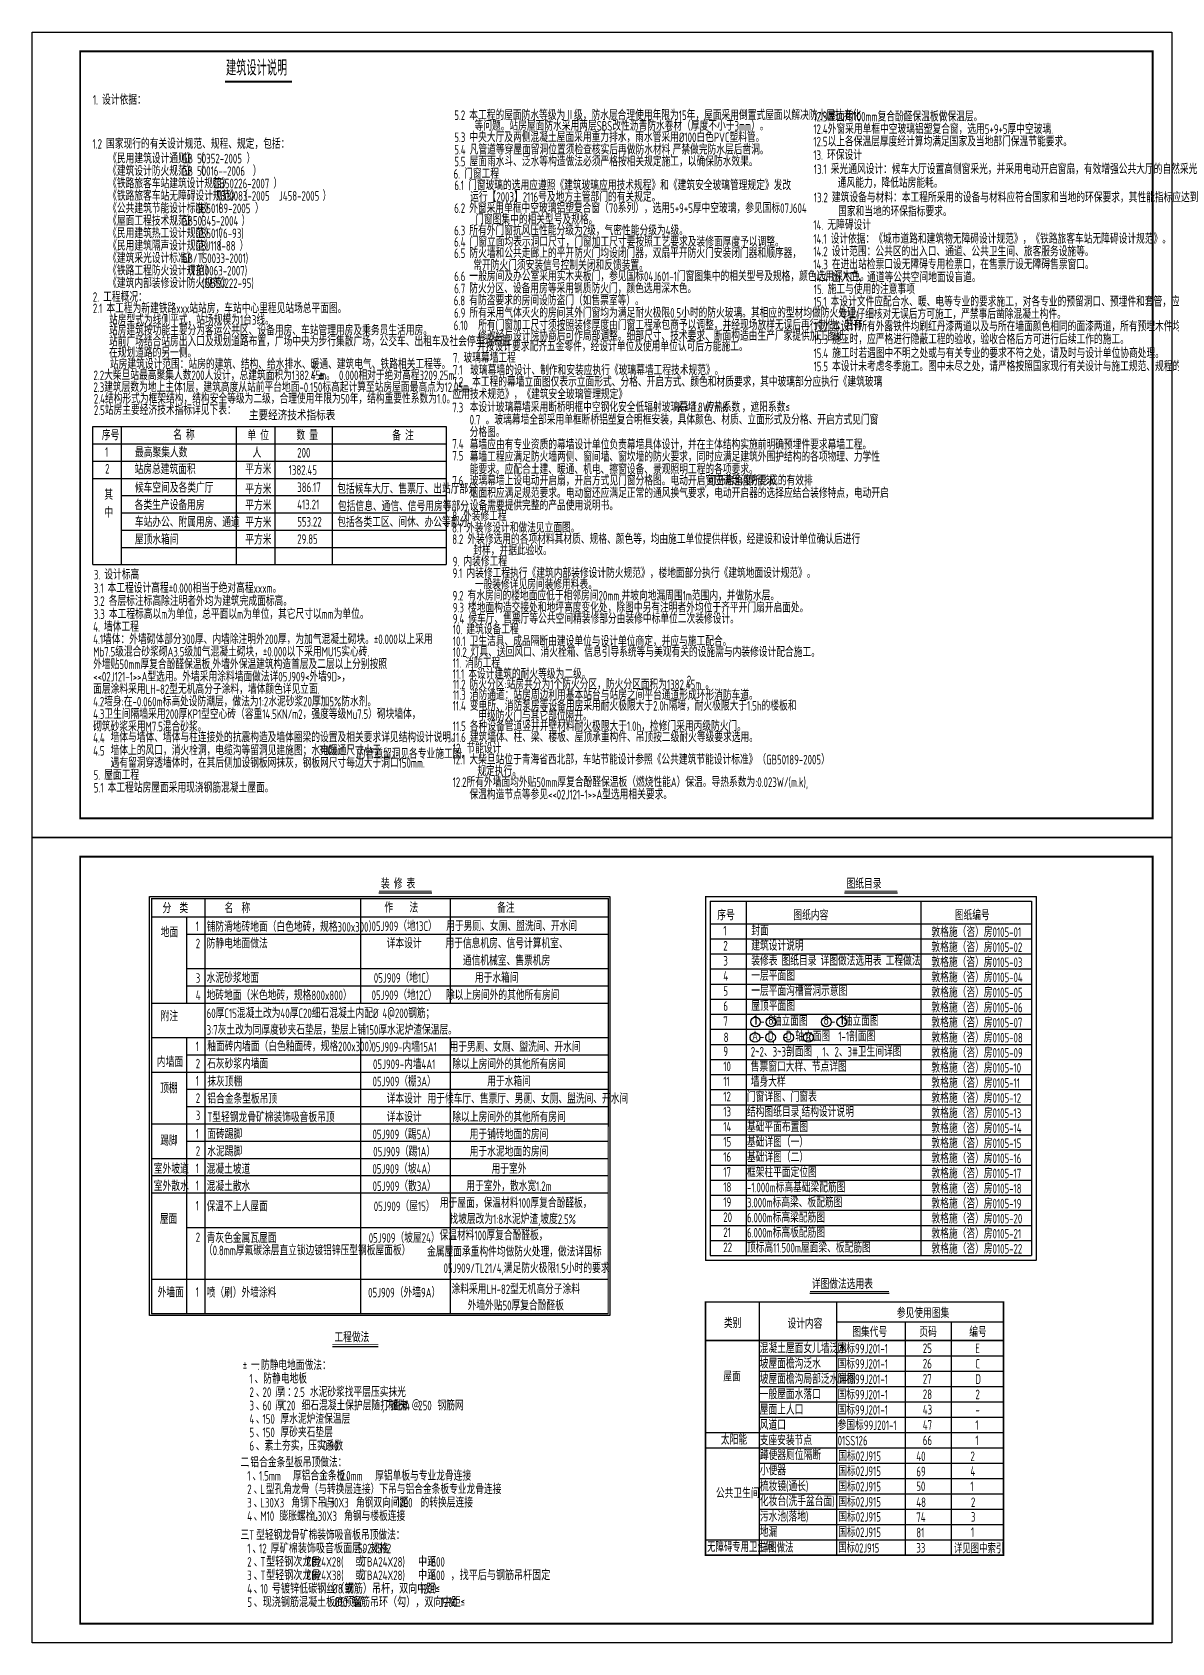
# Model space of a CAD drawing. Extents: x 63793 to 231107, y 20849 to 337643.
# Drawn here: x 63793 to 123193, y 132595 to 216595 of the extents above; entities that cross this region are included whole.
import ezdxf
from ezdxf.enums import TextEntityAlignment as Align

# ---------------------------------------------------------------- set-up
doc = ezdxf.new("R2010")
doc.units = 0
doc.header["$LTSCALE"] = 1000
doc.header["$MEASUREMENT"] = 0
for name, color, linetype in [('PUB_DIM', 3, 'Continuous'), ('PUB_TEXT', 7, 'Continuous'), ('PUB_TITLE', 4, 'Continuous'), ('设计说明', 7, 'Continuous')]:
    doc.layers.add(name, color=color, linetype=linetype)
doc.styles.add('TSSD_Rein', font='Tssdeng.shx', dxfattribs={"width": 0.7, "bigfont": 'hztxt.shx'})
doc.styles.add('样式 2', font='tssdeng.shx', dxfattribs={"width": 0.8, "bigfont": 'HZTXT.shx'})
doc.styles.add('设计说明', font='tssdeng.shx', dxfattribs={"width": 0.7, "bigfont": 'hzds.shx'})

msp = doc.modelspace()

# ---------------------------------------------------------------- linework, layer by layer
at = {"layer": 'PUB_DIM', "color": 0, "const_width": 100}
msp.add_lwpolyline([(73841.3, 214018.2), (77336.1, 214018.2)], dxfattribs=at)
at = {"layer": 'PUB_TEXT', "color": 0, "const_width": 80}
msp.add_lwpolyline([(114426.6, 137166.3), (114426.6, 150366.3), (98890.4, 150366.3), (98890.4, 137166.3)], close=True, dxfattribs=at)
at = {"layer": 'PUB_TEXT', "color": 0}
for points in [[(101690.4, 142766.3), (101690.4, 137166.3)], [(105724.9, 142766.3), (105724.9, 137166.3)], [(109297.8, 142766.3), (109297.8, 137166.3)], [(111697.8, 142766.3), (111697.8, 137166.3)], [(98890.4, 137166.3), (114426.6, 137166.3)], [(98890.4, 137166.3), (114426.6, 137166.3)]]:
    msp.add_lwpolyline(points, dxfattribs=at)
at = {"layer": 'PUB_TITLE'}
for points in [[(63793.5, 174594.6), (63793.5, 216594.6), (123193.5, 216594.6), (123193.5, 174594.6)], [(63793.5, 132594.6), (63793.5, 174594.6), (123193.5, 174594.6), (123193.5, 132594.6)]]:
    msp.add_lwpolyline(points, close=True, dxfattribs=at)
at = {"layer": 'PUB_TITLE', "const_width": 100}
for points in [[(66293.5, 175594.6), (122193.5, 175594.6), (122193.5, 215594.6), (66293.5, 215594.6)], [(66293.5, 133594.6), (122193.5, 133594.6), (122193.5, 173594.6), (66293.5, 173594.6)]]:
    msp.add_lwpolyline(points, close=True, dxfattribs=at)
at = {"layer": '设计说明', "color": 0}
for p, q in [((78724.7, 198707.9), (78950.9, 198707.9)), ((78724.7, 198539.1), (78950.9, 198539.1)), ((78837.8, 198821), (78837.8, 198594.8)), ((66948.5, 188826.6), (66948.5, 196026.6)), ((66948.5, 196026.6), (85365.3, 196026.6)), ((68448.5, 188826.6), (68448.5, 196026.6)), ((74448.5, 188826.6), (74448.5, 196026.6)), ((76448.5, 188826.6), (76448.5, 196026.6)), ((79448.5, 188826.6), (79448.5, 196026.6)), ((85365.3, 196026.6), (85365.3, 188826.6)), ((66948.5, 195126.6), (85365.3, 195126.6)), ((66948.5, 194226.6), (85365.3, 194226.6)), ((66948.5, 193326.6), (85365.3, 193326.6)), ((68448.5, 192426.6), (85365.3, 192426.6)), ((68448.5, 192426.6), (85365.3, 192426.6)), ((68448.5, 191526.6), (85365.3, 191526.6)), ((68448.5, 190626.6), (85365.3, 190626.6)), ((68448.5, 189726.6), (85365.3, 189726.6)), ((66948.5, 188826.6), (85365.3, 188826.6)), ((70009.6, 171411.4), (93810.1, 171411.4)), ((70009.6, 171411.4), (70009.6, 149761.4)), ((72784.6, 171411.4), (72784.6, 149761.4)), ((80901.2, 171411.4), (80901.2, 165961.4)), ((81868.9, 171700.3), (84621.9, 171700.3)), ((85572.9, 171411.4), (85572.9, 165961.4)), ((93810.1, 171411.4), (93810.1, 162825.2)), ((98890.4, 171511.4), (116127.5, 171511.4)), ((98890.4, 171511.4), (98890.4, 152550.8)), ((106140.1, 171700.3), (108893.2, 171700.3)), ((116127.5, 171511.4), (116127.5, 152550.8)), ((93809.7, 171221.4), (93810.1, 171221.4)), ((99132.4, 171269.4), (115885.5, 171269.4)), ((99132.4, 171269.4), (99132.4, 152792.8)), ((101008.4, 171269.4), (101008.4, 152792.8)), ((110121.6, 171269.4), (110121.6, 152792.8)), ((115885.5, 171269.4), (115885.5, 152792.8)), ((70009.6, 170461.4), (93810.1, 170461.4)), ((70009.6, 170461.4), (93810.1, 170461.4)), ((70009.6, 170461.4), (93810.1, 170461.4)), ((70009.6, 170461.4), (93810.1, 170461.4)), ((71834.6, 170461.4), (71834.6, 165961.4)), ((99132.4, 170095.8), (115885.5, 170095.8)), ((71834.6, 169561.4), (93810.1, 169561.4)), ((99132.4, 169309.3), (115885.5, 169309.3)), ((99132.4, 168522.8), (115885.5, 168522.8)), ((71834.6, 167761.4), (93810.1, 167761.4)), ((99132.4, 167736.3), (115885.5, 167736.3)), ((71834.6, 166861.4), (93810.1, 166861.4)), ((99132.4, 166949.8), (115885.5, 166949.8)), ((70009.6, 165961.4), (93810.1, 165961.4)), ((71834.6, 165961.4), (93810.1, 165961.4)), ((99132.4, 166163.3), (115885.5, 166163.3)), ((99132.4, 165376.8), (115885.5, 165376.8)), ((70009.6, 164161.4), (93810.1, 164161.4)), ((71834.6, 164161.4), (71834.6, 149761.4)), ((80901.2, 164161.4), (80901.2, 162065.2)), ((85572.9, 164161.4), (85572.9, 162065.2)), ((99132.4, 164590.3), (115885.5, 164590.3)), ((99132.4, 163803.8), (115885.5, 163803.8)), ((71834.6, 163261.4), (93810.1, 163261.4)), ((71834.6, 163261.4), (93810.1, 163261.4)), ((71834.6, 163261.4), (93810.1, 163261.4)), ((99132.4, 163017.3), (115885.5, 163017.3)), ((70009.6, 162361.4), (93810.1, 162361.4)), ((71834.6, 162361.4), (93810.1, 162361.4)), ((71834.6, 162361.4), (93810.1, 162361.4)), ((71834.6, 162361.4), (93810.1, 162361.4)), ((93810.1, 162825.2), (93810.1, 159524.7)), ((99132.4, 162230.8), (115885.5, 162230.8)), ((71834.6, 161461.4), (93810.1, 161461.4)), ((80901.2, 162065.2), (80901.2, 149761.4)), ((85572.9, 162065.2), (85572.9, 149761.4)), ((99132.4, 161444.3), (115885.5, 161444.3)), ((71834.6, 160561.4), (93810.1, 160561.4)), ((99132.4, 160657.8), (115885.5, 160657.8)), ((70009.6, 159661.4), (93810.1, 159661.4)), ((71834.6, 159661.4), (93810.1, 159661.4)), ((71834.6, 159661.4), (93810.1, 159661.4)), ((71834.6, 159661.4), (93810.1, 159661.4)), ((99132.4, 159871.3), (115885.5, 159871.3)), ((71834.6, 158761.4), (93810.1, 158761.4)), ((99132.4, 159084.8), (115885.5, 159084.8)), ((99132.4, 158298.3), (115885.5, 158298.3)), ((70009.6, 157861.4), (93810.1, 157861.4)), ((99132.4, 157511.8), (115885.5, 157511.8)), ((70009.6, 156961.4), (93810.1, 156961.4)), ((99132.4, 156725.3), (115885.5, 156725.3)), ((70009.6, 156061.4), (93810.1, 156061.4)), ((99132.4, 155938.8), (115885.5, 155938.8)), ((99132.4, 155152.3), (115885.5, 155152.3)), ((71834.6, 154261.4), (93810.1, 154261.4)), ((99132.4, 154365.8), (115885.5, 154365.8)), ((99132.4, 153579.3), (115885.5, 153579.3)), ((98890.4, 152550.8), (116127.5, 152550.8)), ((99132.4, 152792.8), (115885.5, 152792.8)), ((70009.6, 151561.4), (93810.1, 151561.4)), ((104330.2, 150821.8), (108454.8, 150821.8)), ((70009.6, 149761.4), (93810.1, 149761.4)), ((70009.6, 149761.4), (93810.1, 149761.4)), ((70009.6, 149761.4), (93810.1, 149761.4)), ((70009.6, 149761.4), (93810.1, 149761.4)), ((70009.6, 149761.4), (93810.1, 149761.4)), ((70009.6, 149761.4), (93810.1, 149761.4)), ((70009.6, 149761.4), (93810.1, 149761.4)), ((70009.6, 149761.4), (93810.1, 149761.4)), ((71834.6, 149761.4), (93810.1, 149761.4)), ((71834.6, 149761.4), (93810.1, 149761.4)), ((71834.6, 149761.4), (93810.1, 149761.4)), ((71834.6, 149761.4), (93810.1, 149761.4)), ((105724.9, 149326.3), (114426.6, 149326.3)), ((79443.1, 148042.9), (81832.6, 148042.9))]:
    msp.add_line(p, q, dxfattribs=at)
msp.add_lwpolyline([(69909.6, 171511.4), (93910.1, 171511.4), (93910.1, 149661.4), (69909.6, 149661.4)], close=True, dxfattribs=at)
for points, const_width in [([(70009.6, 171411.4), (70009.6, 149761.4), (93810.1, 149761.4), (93810.1, 171411.4), (70009.6, 171411.4)], 50), ([(81868.9, 171800.7), (84621.9, 171800.7)], 50), ([(106140.1, 171800.7), (108893.2, 171800.7)], 50), ([(99132.4, 170095.8), (115885.5, 170095.8)], 48.4), ([(104330.2, 150922.2), (108454.8, 150922.2)], 50), ([(79443.1, 148143.3), (81832.6, 148143.3)], 50), ([(98890.4, 148366.3), (114426.6, 148366.3)], 80)]:
    msp.add_lwpolyline(points, dxfattribs=dict(at, const_width=const_width))
at = {"layer": '设计说明', "color": 0, "const_width": 50}
msp.add_lwpolyline([(116127.5, 171511.4), (98890.4, 171511.4), (98890.4, 152550.8), (116127.5, 152550.8)], close=True, dxfattribs=at)
at = {"layer": '设计说明', "color": 0}
for points in [[(101690.4, 150366.3), (101690.4, 142766.3)], [(105724.9, 150366.3), (105724.9, 142766.3)], [(109297.8, 149326.3), (109297.8, 142766.3)], [(111697.8, 149326.3), (111697.8, 142766.3)], [(98890.4, 148366.3), (114426.6, 148366.3)], [(101690.4, 147566.3), (114426.6, 147566.3)], [(101690.4, 146766.3), (114426.6, 146766.3)], [(101690.4, 145966.3), (114426.6, 145966.3)], [(101690.4, 145166.3), (114426.6, 145166.3)], [(101690.4, 144366.3), (114426.6, 144366.3)], [(98890.4, 143566.3), (114426.6, 143566.3)], [(98890.4, 142766.3), (114426.6, 142766.3)], [(98890.4, 142766.3), (114426.6, 142766.3)], [(101690.4, 142766.3), (114426.6, 142766.3)], [(101690.4, 141966.3), (114426.6, 141966.3)], [(101690.4, 141166.3), (114426.6, 141166.3)], [(101690.4, 140366.3), (114426.6, 140366.3)], [(101690.4, 139566.3), (114426.6, 139566.3)], [(101690.4, 138766.3), (114426.6, 138766.3)], [(98890.4, 137966.3), (114426.6, 137966.3)]]:
    msp.add_lwpolyline(points, dxfattribs=at)
for centre in [(101496.2, 164970.3), (102299, 164967.7), (105189.7, 164970.3), (105992.5, 164967.7), (101468.7, 164164.2), (102280.5, 164164.2), (103226.3, 164164.2), (104246.5, 164164.2)]:
    msp.add_circle(centre, 252, dxfattribs=at)

# ---------------------------------------------------------------- texts
at = {"layer": 'PUB_TEXT', "color": 0, "style": '设计说明', "width": 0.7}
for s, p in [('无障碍专用卫生间', (98973.5, 137334.8)), ('详图做法', (101725.3, 137307.6)), ('国标02J915', (105806.9, 137299.4)), ('详见图中索引', (111838.3, 137260.8))]:
    msp.add_text(s, height=480, dxfattribs=at).set_placement(p)
at = {"layer": '设计说明', "color": 0}
for s, height, style, width, p in [('建筑设计说明', 800, '设计说明', 0.7, (73893.9, 214332.6)), ('1. 设计依据：', 500, '设计说明', 0.7, (66957.1, 212814.4)), ('5.2 本工程的屋面防水等级为Ⅱ级，防水层合理使用年限为15年，屋面采用倒置式屋面以解决防水层抗老化', 500, '设计说明', 0.7, (85791.8, 212014.2)), ('等问题。站房屋面防水采用两层SBS改性沥青防水卷材（厚度不小于3mm）。', 500, '设计说明', 0.7, (86848.7, 211460)), ('12.3屋面用100mm复合酚醛保温板做保温层。', 500, '设计说明', 0.7, (104512.6, 211940.9)), ('12.4外窗采用单框中空玻璃铝塑复合窗，选用5+9+5厚中空玻璃.', 500, '设计说明', 0.7, (104512.6, 211290.9)), ('1.2 国家现行的有关设计规范、规程、规定，包括：', 500, '设计说明', 0.7, (66936.8, 210518.5)), ('5.3 中央大厅及两侧混凝土屋面采用重力排水，雨水管采用%%C100白色PVC塑料管。', 500, '设计说明', 0.7, (85791.8, 210864)), ('12.5以上各保温层厚度经计算均满足国家及当地部门保温节能要求。', 500, '设计说明', 0.7, (104512.6, 210640.9)), ('《民用建筑设计通则》（', 500, '设计说明', 0.7, (67752.6, 209754.5)), ('GB', 500, '设计说明', 0.7, (71602.6, 209754.5)), ('50352-2005', 500, '设计说明', 0.7, (72390.1, 209754.5)), ('）', 500, '设计说明', 0.7, (74965.1, 209754.5)), ('5.4 凡管道等穿屋面留洞位置须检查核实后再做防水材料,严禁做完防水层后凿洞。', 500, '设计说明', 0.7, (85791.8, 210218)), ('5.5 屋面雨水斗、泛水等构造做法必须严格按相关规定施工，以确保防水效果。', 500, '设计说明', 0.7, (85791.8, 209600.2)), ('13. 环保设计', 500, '设计说明', 0.7, (104512.6, 209936.4)), ('《建筑设计防火规范》（', 500, '设计说明', 0.7, (67752.6, 209104.5)), ('GB', 500, '设计说明', 0.7, (71602.6, 209104.5)), ('50016--2006', 500, '设计说明', 0.7, (72390.1, 209104.5)), ('）', 500, '设计说明', 0.7, (75290.1, 209104.5)), ('6. 门窗工程', 500, '设计说明', 0.7, (85755.8, 208957)), ('13.1 采光通风设计：候车大厅设置高侧窗采光，并采用电动开启窗扇，有效增强公共大厅的自然采光', 500, '设计说明', 0.7, (104537.1, 209199.9)), ('《铁路旅客车站建筑设计规范》', 500, '设计说明', 0.7, (67752.6, 208454.5)), ('《铁路旅客车站无障碍设计规范》（', 500, '设计说明', 0.7, (67752.6, 207804.5)), ('（', 500, '设计说明', 0.7, (72915.1, 208454.5)), ('GB50226-2007', 500, '设计说明', 0.7, (73265.1, 208454.5)), ('）', 500, '设计说明', 0.7, (76365.1, 208454.5)), ('）', 500, '设计说明', 0.7, (78927.6, 207804.5)), ('6.1 门窗玻璃的选用应遵照《建筑玻璃应用技术规程》和《建筑安全玻璃管理规定》发改', 500, '设计说明', 0.7, (85795.9, 208359.9)), ('通风能力，降低站房能耗。', 500, '设计说明', 0.7, (105785, 208482.9)), ('《公共建筑节能设计标准》（', 500, '设计说明', 0.7, (67752.6, 207154.5)), ('GB50189-2005', 500, '设计说明', 0.7, (72302.6, 207154.5)), ('TB10083-2005', 500, '设计说明', 0.7, (73352.6, 207804.5)), ('）', 500, '设计说明', 0.7, (75402.6, 207154.5)), ('J458-2005', 500, '设计说明', 0.7, (76652.6, 207804.5)), ('6.2 外窗采用单框中空玻璃铝塑复合窗（70系列），选用5+9+5厚中空玻璃，参见国标07J604', 500, '设计说明', 0.7, (85790.2, 207168)), ('运行【2003】2116号及地方主管部门的有关规定。', 500, '设计说明', 0.7, (86620.7, 207753)), ('13.2 建筑设备与材料：本工程所采用的设备与材料应符合国家和当地的环保要求，其性能指标应达到', 500, '设计说明', 0.7, (104537.1, 207722.3)), ('国家和当地的环保指标要求。', 500, '设计说明', 0.7, (105802.6, 206993.5)), ('《屋面工程技术规范》（', 500, '设计说明', 0.7, (67752.6, 206504.5)), ('GB50345-2004', 500, '设计说明', 0.7, (71602.6, 206504.5)), ('）', 500, '设计说明', 0.7, (74702.6, 206504.5)), ('门窗图集中的相关型号及规格。', 500, '设计说明', 0.7, (86883.7, 206575.6)), ('14. 无障碍设计', 500, '设计说明', 0.7, (104512.6, 206290.6)), ('《民用建筑热工设计规范》（', 500, '设计说明', 0.7, (67752.6, 205854.5)), ('GB50176-93)', 500, '设计说明', 0.7, (72302.6, 205854.5)), ('6.4 门窗立面均表示洞口尺寸，门窗加工尺寸要按照工艺要求及装修面厚度予以调整。', 500, '设计说明', 0.7, (85785.2, 205409.4)), ('6.3 所有外门窗抗风压性能分级为2级，气密性能分级为4级。', 500, '设计说明', 0.7, (85787.7, 206001.8)), ('14.1 设计依据：《城市道路和建筑物无障碍设计规范》，《铁路旅客车站无障碍设计规范》。', 500, '设计说明', 0.7, (104512.6, 205564.9)), ('《民用建筑隔声设计规范》（', 500, '设计说明', 0.7, (67752.6, 205204.5)), ('《建筑采光设计标准》（', 500, '设计说明', 0.7, (67752.6, 204554.5)), ('GB/T50033-2001)', 500, '设计说明', 0.7, (71602.6, 204554.5)), ('GBJ118-88', 500, '设计说明', 0.7, (72302.6, 205204.5)), ('）', 500, '设计说明', 0.7, (74602.6, 205204.5)), ('6.5 防火墙和公共走廊上的平开防火门均设闭门器，双扇平开防火门安装闭门器和顺序器，', 500, '设计说明', 0.7, (85785.2, 204818.6)), ('14.2 设计范围：公共区的出入口、通道、公共卫生间、旅客服务设施等。', 500, '设计说明', 0.7, (104512.6, 204905.4)), ('《铁路工程防火设计规范》', 500, '设计说明', 0.7, (67752.6, 203904.5)), ('(TB10063-2007)', 500, '设计说明', 0.7, (71952.6, 203904.5)), ('6.6 一般房间及办公室采用实木夹板门，参见国标04J601-1门窗图集中的相关型号及规格，颜色选用深木色。', 500, '设计说明', 0.7, (85789.1, 203613.5)), ('常开防火门须安装信号控制关闭和反馈装置。', 500, '设计说明', 0.7, (86783.8, 204193.2)), ('14.3 在进出站检票口设无障碍专用检票口，在售票厅设无障碍售票窗口。', 500, '设计说明', 0.7, (104512.6, 204234.4)), ('《建筑内部装修设计防火规范》', 500, '设计说明', 0.7, (67752.6, 203254.5)), ('(GB50222-95)', 500, '设计说明', 0.7, (72652.6, 203254.5)), ('6.7 防火分区、设备用房等采用钢质防火门，颜色选用深木色。', 500, '设计说明', 0.7, (85789.1, 202979.9)), ('14.4 出入口、通道等公共空间地面设盲道。', 500, '设计说明', 0.7, (104512.6, 203557.4)), ('15. 施工与使用的注意事项', 500, '设计说明', 0.7, (104533.8, 202933.7)), ('2. 工程概况：', 500, '设计说明', 0.7, (66952.7, 202533.6)), ('2.1 本工程为新建铁路xxx站站房，车站中心里程见站场总平面图。', 500, '设计说明', 0.7, (66955.5, 201941.8)), ('6.8 有防盗要求的房间设防盗门（如售票室等）。', 500, '设计说明', 0.7, (85768.1, 202350.3)), ('15.1 本设计文件应配合水、暖、电等专业的要求施工，对各专业的预留洞口、预埋件和套管，应与相关', 500, '设计说明', 0.7, (104523.6, 202288.1)), ('站房型式为线侧平式，站场规模为1台3线。', 500, '设计说明', 0.7, (67795.5, 201336.7)), ('6.9 所有采用气体灭火的房间其外门窗均为满足耐火极限0.5小时的防火玻璃。其相应的型材均做防火处理。', 500, '设计说明', 0.7, (85783.7, 201705.9)), ('所有门窗加工尺寸须按照装修厚度由门窗工程承包商予以调整，并经现场放样无误后再行制做；若有', 500, '设计说明', 0.7, (87037.5, 201072.3)), ('专业仔细核对无误后方可施工，严禁事后凿除混凝土构件。', 500, '设计说明', 0.7, (105844.1, 201642.5)), ('站房建筑按功能主要分为客运公共区、设备用房、车站管理用房及乘务员生活用房。', 500, '设计说明', 0.7, (67795.5, 200791.5)), ('站前广场结合站房出入口及规划道路布置，广场中央为步行集散广场，公交车、出租车及社会停车场布置', 500, '设计说明', 0.7, (67795.5, 200216.1)), ('6.10', 500, '设计说明', 0.7, (85762.7, 201049.8)), ('修改经与设计院协商后可作局部调整。细部尺寸、技术要求、断面构造由生产厂家提供加工图纸，', 500, '设计说明', 0.7, (87037.5, 200505.2)), ('15.3 施工时，应严格进行隐蔽工程的验收，验收合格后方可进行后续工作的施工。', 500, '设计说明', 0.7, (104533.6, 200324.9)), ('15.2 本设计所有外露铁件均刷红丹漆两道以及与所在墙面颜色相同的面漆两道，所有预埋木件均应作防腐处理。', 500, '设计说明', 0.7, (104536.3, 200996.6)), ('在规划道路的另一侧。', 500, '设计说明', 0.7, (67795.5, 199630.1)), ('并按设计要求配齐五金零件，经设计单位及使用单位认可后方能施工。', 500, '设计说明', 0.7, (86984.4, 199954.8)), ('15.4 施工时若遇图中不明之处或与有关专业的要求不符之处，请及时与设计单位协商处理。', 500, '设计说明', 0.7, (104521.9, 199598.5)), ('站房建筑设计范围：站房的建筑、结构、给水排水、暖通、建筑电气、铁路相关工程等。', 500, '设计说明', 0.7, (67842.7, 199029)), ('2', 500, '设计说明', 0.7, (78357.4, 198671)), ('7.1', 500, '设计说明', 0.7, (85722.1, 198732.2)), ('7. 玻璃幕墙工程', 500, '设计说明', 0.7, (85726.5, 199356.6)), ('玻璃幕墙的设计、制作和安装应执行《玻璃幕墙工程技术规范》。', 500, '设计说明', 0.7, (86627.6, 198711.9)), ('15.5 本设计未考虑冬季施工。图中未尽之处，请严格按照国家现行有关设计与施工规范、规程的要求施工。', 500, '设计说明', 0.7, (104523.2, 198914.7)), ('2.3建筑层数为地上主体1层，建筑高度从站前平台地面-0.150标高起计算至站房屋面最高点为12.05m。', 500, '设计说明', 0.7, (66984.1, 197828.4)), ('2.2大柴旦站最高聚集人数200人设计，总建筑面积为1382.45m。 0.000相对于绝对高程3209.25m.', 500, '设计说明', 0.7, (66987.7, 198448.7)), ('7.2', 500, '设计说明', 0.7, (85701.4, 198106.8)), ('本工程的幕墙立面图仅表示立面形式、分格、开启方式、颜色和材质要求，其中玻璃部分应执行《建筑玻璃', 500, '设计说明', 0.7, (86721.1, 198106.8)), ('2.4结构形式为框架结构，结构安全等级为二级，合理使用年限为50年，结构重要性系数为1.0。 ', 500, '设计说明', 0.7, (67007.6, 197228.1)), ('应用技术规范》，《建筑安全玻璃管理规定》', 500, '设计说明', 0.7, (85701.4, 197456.8)), ('2.5站房主要经济技术指标详见下表： ', 500, '设计说明', 0.7, (67007.6, 196638.3)), ('主要经济技术指标表', 500, '样式 2', 0.8, (75088.9, 196353.2)), ('7.3', 500, '设计说明', 0.7, (85690.2, 196770.7)), ('本设计玻璃幕墙采用断桥明框中空钢化安全低辐射玻璃幕墙，传热系数', 500, '设计说明', 0.7, (86595.7, 196782)), ('0.7', 500, '设计说明', 0.7, (86595.7, 196132)), ('。玻璃幕墙全部采用单框断桥铝塑复合明框安装，具体颜色、材质、立面形式及分格、开启方式见门窗', 500, '设计说明', 0.7, (87429.1, 196132)), ('K', 500, '设计说明', 0.7, (97445.7, 196782)), ('≤', 500, '设计说明', 0.7, (97795.7, 196782)), ('1.8W/m.K', 500, '设计说明', 0.7, (98229.1, 196782)), ('，遮阳系数≤', 500, '设计说明', 0.7, (100779.1, 196782)), ('序号', 500, '设计说明', 0.7, (67422, 195318.7)), ('名 称', 500, '设计说明', 0.7, (71139.3, 195335.6)), ('单 位', 500, '设计说明', 0.7, (75010.2, 195312.5)), ('数 量', 500, '设计说明', 0.7, (77565.6, 195319.7)), ('备 注', 500, '设计说明', 0.7, (82561.5, 195302.5)), ('分格图。', 500, '设计说明', 0.7, (86595.7, 195482)), ('1', 500, '设计说明', 0.7, (67594.2, 194451.6)), ('最高聚集人数', 500, '设计说明', 0.7, (69153, 194418.1)), ('人', 500, '设计说明', 0.7, (75278.3, 194411.7)), ('200', 500, '设计说明', 0.7, (77607.5, 194411.7)), ('7.4', 500, '设计说明', 0.7, (85693.3, 194874.6)), ('幕墙应由有专业资质的幕墙设计单位负责幕墙具体设计，并在主体结构实施前明确预埋件要求幕墙工程。', 500, '设计说明', 0.7, (86598.8, 194832.4)), ('2', 500, '设计说明', 0.7, (67594.2, 193576.6)), ('站房总建筑面积', 500, '设计说明', 0.7, (69129.3, 193547.1)), ('平方米', 500, '设计说明', 0.7, (74899.4, 193547.6)), ('7.5', 500, '设计说明', 0.7, (85693.3, 194256.7)), ('幕墙工程应满足防火墙两侧、窗间墙、窗坎墙的防火要求，同时应满足建筑外围护结构的各项物理、力学性', 500, '设计说明', 0.7, (86598.8, 194196)), ('能要求。应配合土建、暖通、机电、擦窗设备、景观照明工程的各项要求。', 500, '设计说明', 0.7, (86598.8, 193546)), ('1382.45', 500, '设计说明', 0.7, (77164.5, 193511.7)), ('7.6', 500, '设计说明', 0.7, (85693.3, 192946.5)), ('玻璃幕墙上设电动开启扇，开启方式见门窗分格图。电动开启窗应满足消防要求', 500, '设计说明', 0.7, (86598.8, 192954.9)), ('可开启角度所形成的有效排', 500, '设计说明', 0.7, (99015.5, 192954.9)), ('其', 500, '设计说明', 0.7, (67553.9, 192211.4)), ('候车空间及各类广厅', 500, '设计说明', 0.7, (69144.8, 192578.3)), ('平方米', 500, '设计说明', 0.7, (74899.4, 192505.7)), ('386.17', 500, '设计说明', 0.7, (77607.5, 192611.7)), ('包括候车大厅、售票厅、出站厅部分', 500, '设计说明', 0.7, (79694.5, 192526.5)), ('烟面积应满足规范要求。电动窗还应满足正常的通风换气要求，电动开启器的选择应结合装修特点，电动开启', 500, '设计说明', 0.7, (86598.8, 192304.9)), (',', 500, '设计说明', 0.7, (98848.8, 192954.9)), ('中', 500, '设计说明', 0.7, (67553.9, 191284.6)), ('各类生产设备用房', 500, '设计说明', 0.7, (69134.3, 191674.8)), ('平方米', 500, '设计说明', 0.7, (74899.4, 191662.4)), ('413.21', 500, '设计说明', 0.7, (77607.5, 191711.7)), ('包括信息、通信、信号用房等部分', 500, '设计说明', 0.7, (79731.8, 191615.7)), ('8. 外装修工程', 500, '设计说明', 0.7, (85685.4, 191110.9)), ('设备需要提供完整的产品使用说明书。', 500, '设计说明', 0.7, (86598.8, 191654.9)), ('车站办公、附属用房、通道', 500, '设计说明', 0.7, (69144.8, 190789.9)), ('平方米', 500, '设计说明', 0.7, (74899.4, 190769.4)), ('553.22', 500, '设计说明', 0.7, (77607.5, 190811.7)), ('包括各类工区、间休、办公等部分', 500, '设计说明', 0.7, (79694.5, 190790.2)), ('8.1 外装修设计和做法见立面图。', 500, '设计说明', 0.7, (85677.5, 190498.2)), ('屋顶水箱间', 500, '设计说明', 0.7, (69144.8, 189879.5)), ('平方米', 500, '设计说明', 0.7, (74899.4, 189874.3)), ('29.85', 500, '设计说明', 0.7, (77607.5, 189911.7)), ('8.2 外装修选用的各项材料其材质、规格、颜色等，均由施工单位提供样板，经建设和设计单位确认后进行', 500, '设计说明', 0.7, (85685.4, 189905.7)), ('封样，并据此验收。', 500, '设计说明', 0.7, (86782.6, 189322.4)), ('9. 内装修工程', 500, '设计说明', 0.7, (85713.2, 188736.6)), ('3. 设计标高', 500, '设计说明', 0.7, (67007.6, 188053.1)), ('9.1 内装修工程执行《建筑内部装修设计防火规范》，楼地面部分执行《建筑地面设计规范》。', 500, '设计说明', 0.7, (85703, 188133.5)), ('3.1 本工程设计高程%%P0.000相当于绝对高程xxxm。', 500, '设计说明', 0.7, (67007.6, 187351.5)), ('9.2 有水房间的楼地面应低于相邻房间20mm,并坡向地漏周围1m范围内，并做防水层。', 500, '设计说明', 0.7, (85703.6, 186955.6)), ('一般装修详见房间装修用料表。', 500, '设计说明', 0.7, (86862.5, 187543)), ('3.2 各层标注标高除注明者外均为建筑完成面标高。', 500, '设计说明', 0.7, (67007.6, 186674.3)), ('3.3 本工程标高以m为单位，总平面以m为单位，其它尺寸以mm为单位。', 500, '设计说明', 0.7, (67007.6, 185995.6)), ('9.3 楼地面构造交接处和地坪高度变化处，除图中另有注明者外均位于齐平开门扇开启面处。', 500, '设计说明', 0.7, (85716.2, 186332.2)), ('4. 墙体工程', 500, '设计说明', 0.7, (66970.8, 185331.2)), ('10. 建筑设备工程', 500, '设计说明', 0.7, (85716.8, 185194.1)), ('9.4 候车厅、售票厅等公共空间精装修部分由装修中标单位二次装修设计。', 500, '设计说明', 0.7, (85716.8, 185749.9)), ('4.1墙体：外墙砌体部分300厚、内墙除注明外200厚，为加气混凝土砌块。%%P0.000以上采用', 500, '设计说明', 0.7, (66970.8, 184681.2)), ('10.1 卫生洁具、成品隔断由建设单位与设计单位商定，并应与施工配合。', 500, '设计说明', 0.7, (85718.1, 184580.7)), ('Mb7.5级混合砂浆砌A3.5级加气混凝土砌块，%%P0.000以下采用MU15实心砖.', 500, '设计说明', 0.7, (66970.8, 184031.2)), ('10.2 灯具、送回风口、消火栓箱、信息引导系统等与美观有关的设施需与内装修设计配合施工。', 500, '设计说明', 0.7, (85718.1, 184012.9)), ('11. 消防工程', 500, '设计说明', 0.7, (85718.1, 183445)), ('外墙贴50mm厚复合酚醛保温板,外墙外保温建筑构造首层及二层以上分别按照', 500, '设计说明', 0.7, (66970.8, 183381.2)), ('<<02J121-1>>A型选用。外墙采用涂料墙面做法详05J909<外墙9D>，', 500, '设计说明', 0.7, (66970.8, 182731.2)), ('11.1 本设计建筑的耐火等级为二级。', 500, '设计说明', 0.7, (85712.7, 182871.4)), ('面层涂料采用LH-82型无机高分子涂料，墙体颜色详见立面.', 500, '设计说明', 0.7, (66970.8, 182081.2)), ('11.2 防火分区:站房共分为1个防火分区，防火分区面积为1382.45m 。', 500, '设计说明', 0.7, (85720.5, 182328.5)), ('11.3 消防通道：站房周边利用基本站台与站房之间平台通道形成环形消防车道。', 500, '设计说明', 0.7, (85720.5, 181775.6)), ('2', 500, '设计说明', 0.7, (97918.6, 182536.7)), ('4.2墙身:在-0.060m标高处设防潮层，做法为1:2水泥砂浆20厚加5%%%防水剂。', 500, '设计说明', 0.7, (66970.8, 181431.2)), ('11.4 变电所、消防泵房等设备用房采用耐火极限大于2.0h隔墙，耐火极限大于1.5h的楼板和', 500, '设计说明', 0.7, (85709, 181212.7)), ('砌筑砂浆采用M7.5混合砂浆。', 500, '设计说明', 0.7, (66970.8, 180131.2)), ('4.3卫生间隔墙采用200厚KP1型空心砖（容重14.5KN/m2，强度等级Mu7.5）砌块墙体，', 500, '设计说明', 0.7, (66970.8, 180781.2)), ('11.5 各种设备管道竖井井壁材料耐火极限大于1.0h，检修门采用丙级防火门。', 500, '设计说明', 0.7, (85718.6, 180150.3)), ('甲级防火门与其它部位隔开。', 500, '设计说明', 0.7, (87046.2, 180684.5)), ('4.4', 500, '设计说明', 0.7, (66970.8, 179544)), ('墙体与墙体、墙体与柱连接处的抗震构造及墙体圈梁的设置及相关要求详见结构设计说明。', 500, '设计说明', 0.7, (67878.2, 179566.5)), ('11.6 建筑墙体、柱、梁、楼板、屋顶承重构件、吊顶按二级耐火等级要求选用。', 500, '设计说明', 0.7, (85718.6, 179572.4)), ('4.5', 500, '设计说明', 0.7, (66970.8, 178864.7)), ('墙体上的风口，消火栓洞，电缆沟等留洞见建施图；水电暖通尺寸小于', 500, '设计说明', 0.7, (67878.2, 178887.2)), ('300mm', 500, '设计说明', 0.7, (78728.2, 178887.2)), ('的管道留洞见各专业施工图。', 500, '设计说明', 0.7, (80705.7, 178705)), ('12.1 大柴旦站位于青海省西北部，车站节能设计参照《公共建筑节能设计标准》（GB50189-2005）', 500, '设计说明', 0.7, (85707.9, 178406.2)), ('12. 节能设计', 500, '设计说明', 0.7, (85718.6, 178992.4)), ('5. 屋面工程', 500, '设计说明', 0.7, (66990.6, 177604.3)), ('遇有留洞穿透墙体时，在其后侧加设钢板网抹灰，钢板网尺寸每边大于洞口150mm.', 500, '设计说明', 0.7, (67878.2, 178237.2)), ('规定执行。', 500, '设计说明', 0.7, (86995.9, 177802.5)), ('5.1 本工程站房屋面采用现浇钢筋混凝土屋面。', 500, '设计说明', 0.7, (67001.8, 176939.2)), ('12.2所有外墙面均外贴50mm厚复合酚醛保温板（燃烧性能A）保温。导热系数为:0.023W/(m.k),', 500, '设计说明', 0.7, (85707.9, 177229.9)), ('保温构造节点等参见<<02J121-1>>A型选用相关要求。', 500, '设计说明', 0.7, (86585.1, 176585.2)), ('装 修 表', 500, '设计说明', 0.7, (81970.8, 171925.9)), ('图纸目录', 500, '设计说明', 0.7, (106242, 171925.9)), ('分  类', 500, '设计说明', 0.7, (70584.5, 170652.4)), ('名  称', 500, '设计说明', 0.7, (73821.9, 170652.4)), ('作    法', 500, '设计说明', 0.7, (82148.1, 170677.9)), ('备注', 500, '设计说明', 0.7, (88029.9, 170667.5, 4275)), ('序号', 500, '设计说明', 0.7, (99503.8, 170283.7)), ('图纸内容', 500, '设计说明', 0.7, (103471.5, 170283.7)), ('图纸编号', 500, '设计说明', 0.7, (111884.5, 170283.7)), ('地面', 500, '设计说明', 0.7, (70490.3, 169397.2)), ('1', 500, '设计说明', 0.7, (72315.3, 169716.5)), ('铺防滑地砖地面（白色地砖，规格300x300）', 500, '设计说明', 0.7, (72883.4, 169679.2)), ('1', 500, '设计说明', 0.7, (99816.9, 169485.8)), ('封面', 500, '设计说明', 0.7, (101274.1, 169485)), ('敦格施（咨）房0105-01 ', 500, '设计说明', 0.7, (110665.5, 169408.9)), ('2', 500, '设计说明', 0.7, (72315.3, 168816.5)), ('防静电地面做法', 500, '设计说明', 0.7, (72884.3, 168812)), ('2', 500, '设计说明', 0.7, (99816.9, 168699.3)), ('建筑设计说明  ', 500, '设计说明', 0.7, (101274.1, 168698.5)), ('敦格施（咨）房0105-02', 500, '设计说明', 0.7, (110665.5, 168622.4)), ('3', 500, '设计说明', 0.7, (99816.9, 167912.8)), ('装修表 图纸目录 详图做法选用表 工程做法', 500, '设计说明', 0.7, (101274.1, 167912)), ('敦格施（咨）房0105-03 ', 500, '设计说明', 0.7, (110665.5, 167835.9)), ('3', 500, '设计说明', 0.7, (72315.3, 167016.5)), ('水泥砂浆地面', 500, '设计说明', 0.7, (72884.3, 167012)), ('4', 500, '设计说明', 0.7, (99816.9, 167126.3)), ('一层平面图', 500, '设计说明', 0.7, (101274.1, 167125.5)), ('敦格施（咨）房0105-04 ', 500, '设计说明', 0.7, (110665.5, 167049.4)), ('4', 500, '设计说明', 0.7, (72315.3, 166116.5)), ('地砖地面（米色地砖，规格800x800）', 500, '设计说明', 0.7, (72884.3, 166112)), ('5', 500, '设计说明', 0.7, (99816.9, 166339.8)), ('一层平面沟槽管洞示意图', 500, '设计说明', 0.7, (101274.1, 166339)), ('敦格施（咨）房0105-05 ', 500, '设计说明', 0.7, (110665.5, 166262.9)), ('附注', 500, '设计说明', 0.7, (70490.3, 165017)), ('60厚C15混凝土改为40厚C20细石混凝土内配%%C 4@200钢筋；', 500, '设计说明', 0.7, (72884.3, 165175.9)), ('6', 500, '设计说明', 0.7, (99816.9, 165553.3)), ('屋顶平面图', 500, '设计说明', 0.7, (101274.1, 165552.5)), ('敦格施（咨）房0105-06 ', 500, '设计说明', 0.7, (110665.5, 165476.4)), ('3:7灰土改为同厚度砂夹石垫层，垫层上铺150厚水泥炉渣保温层。', 500, '设计说明', 0.7, (72884.3, 164310.2)), ('7', 500, '设计说明', 0.7, (99816.9, 164766.8)), ('-  轴立面图 ', 500, '设计说明', 0.7, (101743.6, 164770)), ('-  轴立面图 ', 500, '设计说明', 0.7, (105437.1, 164770)), ('敦格施（咨）房0105-07 ', 500, '设计说明', 0.7, (110665.5, 164689.9)), ('1', 500, '设计说明', 0.7, (72315.3, 163452.9)), ('釉面砖内墙面（白色釉面砖，规格200x300）', 500, '设计说明', 0.7, (72914.1, 163446.7)), ('8', 500, '设计说明', 0.7, (99836.7, 163920.9)), ('-  ,  -  轴立面图  1-1剖面图 ', 500, '设计说明', 0.7, (101725.1, 163966.4)), ('敦格施（咨）房0105-08 ', 500, '设计说明', 0.7, (110665.5, 163903.4)), ('内墙面', 500, '设计说明', 0.7, (70294.2, 162632.2)), ('2', 500, '设计说明', 0.7, (72315.3, 162552.9)), ('石灰砂浆内墙面', 500, '设计说明', 0.7, (72909.9, 162540)), ('9', 500, '设计说明', 0.7, (99816.9, 163193.8)), ('2~2、3~3剖面图 , 1、2、3#卫生间详图 ', 500, '设计说明', 0.7, (101248.9, 163169.4)), ('敦格施（咨）房0105-09 ', 500, '设计说明', 0.7, (110665.5, 163116.9)), ('1', 500, '设计说明', 0.7, (72315.3, 161652.9)), ('抹灰顶棚', 500, '设计说明', 0.7, (72920.7, 161611.7)), ('10', 500, '设计说明', 0.7, (99816.9, 162407.3)), ('11', 500, '设计说明', 0.7, (99816.9, 161620.8)), ('售票窗口大样、节点详图', 500, '设计说明', 0.7, (101248.9, 162382.9)), ('墙身大样', 500, '设计说明', 0.7, (101248.9, 161596.4)), ('敦格施（咨）房0105-10 ', 500, '设计说明', 0.7, (110665.5, 162330.4)), ('顶棚', 500, '设计说明', 0.7, (70460.8, 161262.1)), ('12', 500, '设计说明', 0.7, (99816.9, 160834.3)), ('  门窗详图、门窗表', 500, '设计说明', 0.7, (100625.4, 160809.9)), ('敦格施（咨）房0105-11 ', 500, '设计说明', 0.7, (110665.5, 161543.9)), ('敦格施（咨）房0105-12 ', 500, '设计说明', 0.7, (110665.5, 160757.4)), ('2', 500, '设计说明', 0.7, (72315.3, 160752.9)), ('铝合金条型板吊顶', 500, '设计说明', 0.7, (72920.7, 160711.7)), ('13', 500, '设计说明', 0.7, (99816.9, 160047.8)), ('  结构图纸目录,结构设计说明', 500, '设计说明', 0.7, (100625.4, 160023.4)), ('敦格施（咨）房0105-13 ', 500, '设计说明', 0.7, (110665.5, 159970.9)), ('3', 500, '设计说明', 0.7, (72315.3, 159852.9)), ('T型轻钢龙骨矿棉装饰吸音板吊顶', 500, '设计说明', 0.7, (72920.7, 159751.7)), ('14', 500, '设计说明', 0.7, (99816.9, 159261.3)), ('  基础平面布置图', 500, '设计说明', 0.7, (100625.4, 159236.9)), ('敦格施（咨）房0105-14 ', 500, '设计说明', 0.7, (110665.5, 159184.4)), ('踢脚', 500, '设计说明', 0.7, (70463.4, 158528.6)), ('1', 500, '设计说明', 0.7, (72315.3, 158892.9)), ('面砖踢脚', 500, '设计说明', 0.7, (72917.4, 158868.7)), ('15', 500, '设计说明', 0.7, (99816.9, 158474.8)), ('  基础详图（一）', 500, '设计说明', 0.7, (100625.4, 158450.4)), ('敦格施（咨）房0105-15', 500, '设计说明', 0.7, (110665.5, 158397.9)), ('2', 500, '设计说明', 0.7, (72315.3, 157992.9)), ('水泥踢脚', 500, '设计说明', 0.7, (72917.4, 157968.7)), ('16', 500, '设计说明', 0.7, (99816.9, 157688.3)), ('  基础详图（二）', 500, '设计说明', 0.7, (100625.4, 157663.9)), ('敦格施（咨）房0105-16', 500, '设计说明', 0.7, (110665.5, 157611.4)), ('室外坡道', 500, '设计说明', 0.7, (70134.4, 157062.5)), ('1', 500, '设计说明', 0.7, (72315.3, 157092.9)), ('混凝土坡道', 500, '设计说明', 0.7, (72884.3, 157052)), ('17', 500, '设计说明', 0.7, (99816.9, 156901.8)), ('  框架柱平面定位图', 500, '设计说明', 0.7, (100625.4, 156877.4)), ('敦格施（咨）房0105-17', 500, '设计说明', 0.7, (110665.5, 156824.9)), ('室外散水', 500, '设计说明', 0.7, (70134.4, 156162.5)), ('1', 500, '设计说明', 0.7, (72315.3, 156192.9)), ('混凝土散水', 500, '设计说明', 0.7, (72884.3, 156152)), ('18', 500, '设计说明', 0.7, (99816.9, 156115.3)), ('  -1.000m标高基础梁配筋图', 500, '设计说明', 0.7, (100625.4, 156090.9)), ('敦格施（咨）房0105-18', 500, '设计说明', 0.7, (110665.5, 156038.4)), ('1', 500, '设计说明', 0.7, (72315.3, 155142.9)), ('保温不上人屋面', 500, '设计说明', 0.7, (72884.3, 155102)), ('19', 500, '设计说明', 0.7, (99816.9, 155328.8)), ('  3.000m标高梁、板配筋图', 500, '设计说明', 0.7, (100625.4, 155304.4)), ('敦格施（咨）房0105-19', 500, '设计说明', 0.7, (110665.5, 155251.9)), ('屋面', 500, '设计说明', 0.7, (70445.4, 154443.4)), ('20', 500, '设计说明', 0.7, (99816.9, 154542.3)), ('  6.000m标高梁配筋图', 500, '设计说明', 0.7, (100625.4, 154517.9)), ('敦格施（咨）房0105-20', 500, '设计说明', 0.7, (110665.5, 154465.4)), ('2', 500, '设计说明', 0.7, (72315.3, 153492.9)), ('青灰色金属瓦屋面', 500, '设计说明', 0.7, (72884.3, 153452)), ('21', 500, '设计说明', 0.7, (99816.9, 153755.8)), ('  6.000m标高板配筋图', 500, '设计说明', 0.7, (100625.4, 153731.4)), ('敦格施（咨）房0105-21', 500, '设计说明', 0.7, (110665.5, 153678.9)), ('（0.8mm厚氟碳涂层直立锁边镀铝锌压型钢板屋面板）', 500, '设计说明', 0.7, (72743, 152806.3)), ('22', 500, '设计说明', 0.7, (99816.9, 152969.3)), ('  顶标高11.500m屋面梁、板配筋图', 500, '设计说明', 0.7, (100625.4, 152944.9)), ('敦格施（咨）房0105-22', 500, '设计说明', 0.7, (110665.5, 152892.4)), ('详图做法选用表', 500, '设计说明', 0.7, (104432.1, 151047.4)), ('外墙面', 500, '设计说明', 0.7, (70333.4, 150612.5)), ('1', 500, '设计说明', 0.7, (72315.3, 150642.9)), ('喷（刷）外墙涂料', 500, '设计说明', 0.7, (72884.3, 150602)), ('类别', 500, '设计说明', 0.7, (99849.2, 149010.2)), ('设计内容', 500, '设计说明', 0.7, (103162.8, 148981.1)), ('参见使用图集', 500, '设计说明', 0.7, (108864, 149530.7)), ('工程做法', 500, '设计说明', 0.7, (79545, 148268.5)), ('图集代号', 500, '设计说明', 0.7, (106537.3, 148546.3)), ('页码', 500, '设计说明', 0.7, (110034.2, 148546.3)), ('编号', 500, '设计说明', 0.7, (112639, 148546.3)), ('混凝土屋面女儿墙泛水', 500, '设计说明', 0.7, (101715.3, 147697.7)), ('国标99J201-1', 500, '设计说明', 0.7, (105776.1, 147689.8)), ('25', 500, '设计说明', 0.7, (110216.3, 147705.7)), ('E', 500, '设计说明', 0.7, (112957.1, 147699.4)), ('%%p', 500, '设计说明', 0.7, (74764.1, 146818)), ('一', 500, '设计说明', 0.7, (75197.5, 146818)), ('防静电地面做法：', 500, '设计说明', 0.7, (75714.1, 146818)), ('坡屋面檐沟泛水', 500, '设计说明', 0.7, (101715.3, 146897.7)), ('国标99J201-1', 500, '设计说明', 0.7, (105776.1, 146889.8)), ('26', 500, '设计说明', 0.7, (110216.3, 146905.7)), ('C', 500, '设计说明', 0.7, (112957.1, 146899.4)), ('1', 500, '设计说明', 0.7, (75116.9, 146118)), ('、防静电地板', 500, '设计说明', 0.7, (75383.6, 146118)), ('.', 500, '设计说明', 0.7, (75547.5, 146818)), ('屋面', 500, '设计说明', 0.7, (99815.2, 146226.6)), ('坡屋面檐沟局部泛水详图', 500, '设计说明', 0.7, (101715.3, 146097.7)), ('国标99J201-1', 500, '设计说明', 0.7, (105776.1, 146089.8)), ('27', 500, '设计说明', 0.7, (110216.3, 146105.7)), ('D', 500, '设计说明', 0.7, (112957.1, 146099.4)), ('2', 500, '设计说明', 0.7, (75116.9, 145418)), ('、', 500, '设计说明', 0.7, (75450.2, 145418)), ('20', 500, '设计说明', 0.7, (75800.2, 145418)), ('厚', 500, '设计说明', 0.7, (76466.9, 145418)), ('1', 500, '设计说明', 0.7, (76816.9, 145418)), ('：', 500, '设计说明', 0.7, (77083.6, 145418)), ('2.5', 500, '设计说明', 0.7, (77433.6, 145418)), ('水泥砂浆找平层压实抹光', 500, '设计说明', 0.7, (78266.9, 145418)), ('一般屋面水落口', 500, '设计说明', 0.7, (101715.3, 145297.7)), ('国标99J201-1', 500, '设计说明', 0.7, (105776.1, 145289.8)), ('28', 500, '设计说明', 0.7, (110216.3, 145305.7)), ('2', 500, '设计说明', 0.7, (112957.1, 145299.4)), ('3', 500, '设计说明', 0.7, (75116.9, 144718)), ('4', 500, '设计说明', 0.7, (75116.9, 144018)), ('、', 500, '设计说明', 0.7, (75450.2, 144718)), ('150', 500, '设计说明', 0.7, (75800.2, 144018)), ('60', 500, '设计说明', 0.7, (75800.2, 144718)), ('厚', 500, '设计说明', 0.7, (76466.9, 144718)), ('厚水泥炉渣保温层', 500, '设计说明', 0.7, (76733.6, 144018)), ('C20', 500, '设计说明', 0.7, (76816.9, 144718)), ('细石混凝土保护层随打随抹', 500, '设计说明', 0.7, (77833.6, 144718)), (',', 500, '设计说明', 0.7, (82033.6, 144718)), ('内配Φ', 500, '设计说明', 0.7, (82200.2, 144718)), ('4', 500, '设计说明', 0.7, (83233.6, 144718)), ('＠', 500, '设计说明', 0.7, (83566.9, 144718)), ('250', 500, '设计说明', 0.7, (83916.9, 144718)), ('钢筋网', 500, '设计说明', 0.7, (84916.9, 144718)), ('屋面上人口', 500, '设计说明', 0.7, (101715.3, 144497.7)), ('国标99J201-1', 500, '设计说明', 0.7, (105776.1, 144489.8)), ('43', 500, '设计说明', 0.7, (110216.3, 144505.7)), ('-', 500, '设计说明', 0.7, (112957.1, 144499.4)), ('5', 500, '设计说明', 0.7, (75116.9, 143318)), ('、', 500, '设计说明', 0.7, (75450.2, 144018)), ('150', 500, '设计说明', 0.7, (75800.2, 143318)), ('厚砂夹石垫层', 500, '设计说明', 0.7, (76733.6, 143318)), ('风道口', 500, '设计说明', 0.7, (101715.3, 143697.7)), ('参国标99J201-1', 500, '设计说明', 0.7, (105776.1, 143689.8)), ('47', 500, '设计说明', 0.7, (110216.3, 143705.7)), ('1', 500, '设计说明', 0.7, (112957.1, 143699.4)), ('6', 500, '设计说明', 0.7, (75116.9, 142618)), ('、', 500, '设计说明', 0.7, (75450.2, 143318)), ('、素土夯实，压实系数', 500, '设计说明', 0.7, (75450.2, 142618)), ('0.90', 500, '设计说明', 0.7, (78950.2, 142618)), ('太阳能', 500, '设计说明', 0.7, (99690.1, 142934.8)), ('支座安装节点', 500, '设计说明', 0.7, (101715.3, 142897.7)), ('01SS126', 500, '设计说明', 0.7, (105776.1, 142889.8)), ('66', 500, '设计说明', 0.7, (110216.3, 142905.7)), ('1', 500, '设计说明', 0.7, (112957.1, 142899.4)), ('二', 500, '设计说明', 0.7, (74649.3, 141751.7)), ('铝合金条型板吊顶做法：', 500, '设计说明', 0.7, (75166, 141751.7)), ('蹲便器厕位隔断', 500, '设计说明', 0.7, (101725.3, 142128.2)), ('国标02J915', 500, '设计说明', 0.7, (105806.9, 142077.5)), ('40', 500, '设计说明', 0.7, (109876.9, 142072.3)), ('2', 500, '设计说明', 0.7, (112698.9, 142072.3)), ('1', 500, '设计说明', 0.7, (75002.1, 141051.7)), ('.', 500, '设计说明', 0.7, (74999.3, 141751.7)), ('、', 500, '设计说明', 0.7, (75268.7, 141051.7)), ('1.5mm', 500, '设计说明', 0.7, (75618.7, 141051.7)), ('厚铝合金条板，', 500, '设计说明', 0.7, (77385.4, 141051.7)), ('2.0mm', 500, '设计说明', 0.7, (79835.4, 141051.7)), ('厚铝单板与专业龙骨连接', 500, '设计说明', 0.7, (81668.7, 141051.7)), ('小便器', 500, '设计说明', 0.7, (101725.3, 141336)), ('国标02J915', 500, '设计说明', 0.7, (105806.9, 141293)), ('69', 500, '设计说明', 0.7, (109876.9, 141277)), ('4', 500, '设计说明', 0.7, (112698.9, 141294.1)), ('2', 500, '设计说明', 0.7, (75002.1, 140351.7)), ('、', 500, '设计说明', 0.7, (75335.4, 140351.7)), ('L', 500, '设计说明', 0.7, (75685.4, 140351.7)), ('型孔角龙骨（与转换层连接）下吊与铝合金条板专业龙骨连接', 500, '设计说明', 0.7, (75968.7, 140351.7)), ('公共卫生间', 500, '设计说明', 0.7, (99433.2, 140138.9)), ('梳妆镜(通长)', 500, '设计说明', 0.7, (101725.3, 140500)), ('国标02J915', 500, '设计说明', 0.7, (105806.9, 140493.5)), ('50', 500, '设计说明', 0.7, (109876.9, 140505.6)), ('1', 500, '设计说明', 0.7, (112698.9, 140507.5)), ('3', 500, '设计说明', 0.7, (75002.1, 139651.7)), ('4', 500, '设计说明', 0.7, (75002.1, 138951.7)), ('、', 500, '设计说明', 0.7, (75335.4, 139651.7)), ('L30X3', 500, '设计说明', 0.7, (75685.4, 139651.7)), ('M10', 500, '设计说明', 0.7, (75685.4, 138951.7)), ('膨胀螺栓，', 500, '设计说明', 0.7, (76685.4, 138951.7)), ('角钢下吊与', 500, '设计说明', 0.7, (77302.1, 139651.7)), ('L30X3', 500, '设计说明', 0.7, (78435.4, 138951.7)), ('L30X3', 500, '设计说明', 0.7, (79052.1, 139651.7)), ('角钢与楼板连接', 500, '设计说明', 0.7, (80052.1, 138951.7)), ('角钢双向间距', 500, '设计说明', 0.7, (80668.7, 139651.7)), ('1200', 500, '设计说明', 0.7, (82768.7, 139651.7)), ('的转换层连接', 500, '设计说明', 0.7, (84035.4, 139651.7)), ('化妆台(洗手盆台面)', 500, '设计说明', 0.7, (101725.3, 139723.9)), ('污水池(落地)', 500, '设计说明', 0.7, (101725.3, 138920.6)), ('国标02J915', 500, '设计说明', 0.7, (105806.9, 139694)), ('国标02J915', 500, '设计说明', 0.7, (105806.9, 138911.1)), ('48', 500, '设计说明', 0.7, (109876.9, 139675)), ('2', 500, '设计说明', 0.7, (112725.8, 139675)), ('、', 500, '设计说明', 0.7, (75335.4, 138951.7)), ('地漏', 500, '设计说明', 0.7, (101725.3, 138120.6)), ('国标02J915', 500, '设计说明', 0.7, (105806.9, 138111.1)), ('74', 500, '设计说明', 0.7, (109876.9, 138894)), ('1', 500, '设计说明', 0.7, (112725.8, 138111.6)), ('3', 500, '设计说明', 0.7, (112725.8, 138911.6)), ('三', 500, '设计说明', 0.7, (74649.3, 137962.6)), ('1', 500, 'TSSD_Rein', 0.7, (75002.1, 137262.6)), ('.T', 500, '设计说明', 0.7, (74999.3, 137962.6)), ('型轻钢龙骨矿棉装饰吸音板吊顶做法：', 500, '设计说明', 0.7, (75466, 137962.6)), ('12', 500, 'TSSD_Rein', 0.7, (75618.7, 137262.6)), ('厚矿棉装饰吸音板面层，规格', 500, 'TSSD_Rein', 0.7, (76218.7, 137262.6)), ('592X592', 500, 'TSSD_Rein', 0.7, (80768.7, 137262.6)), ('33', 500, '设计说明', 0.7, (109876.9, 137298.3)), ('81', 500, '设计说明', 0.7, (109876.9, 138094)), ('2', 500, 'TSSD_Rein', 0.7, (75002.1, 136562.6)), ('、', 500, 'TSSD_Rein', 0.7, (75268.7, 137262.6)), ('T', 500, 'TSSD_Rein', 0.7, (75685.4, 136562.6)), ('型轻钢次龙骨', 500, 'TSSD_Rein', 0.7, (75985.4, 136562.6)), ('TB24X28(', 500, 'TSSD_Rein', 0.7, (78085.4, 136562.6)), ('或', 500, 'TSSD_Rein', 0.7, (80635.4, 136562.6)), ('TBA24X28)', 500, 'TSSD_Rein', 0.7, (80985.4, 136562.6)), ('中距', 500, 'TSSD_Rein', 0.7, (83902.1, 136562.6)), ('600', 500, 'TSSD_Rein', 0.7, (84602.1, 136562.6)), ('3', 500, 'TSSD_Rein', 0.7, (75002.1, 135862.6)), ('、', 500, 'TSSD_Rein', 0.7, (75335.4, 136562.6)), ('T', 500, 'TSSD_Rein', 0.7, (75685.4, 135862.6)), ('型轻钢次龙骨', 500, 'TSSD_Rein', 0.7, (75985.4, 135862.6)), ('TB24X38(', 500, 'TSSD_Rein', 0.7, (78085.4, 135862.6)), ('或', 500, 'TSSD_Rein', 0.7, (80635.4, 135862.6)), ('TBA24X28)', 500, 'TSSD_Rein', 0.7, (80985.4, 135862.6)), ('中距', 500, 'TSSD_Rein', 0.7, (83902.1, 135862.6)), ('600', 500, 'TSSD_Rein', 0.7, (84602.1, 135862.6)), ('，找平后与钢筋吊杆固定', 500, 'TSSD_Rein', 0.7, (85602.1, 135862.6)), ('4', 500, 'TSSD_Rein', 0.7, (75002.1, 135162.6)), ('、', 500, 'TSSD_Rein', 0.7, (75335.4, 135862.6)), ('、', 500, 'TSSD_Rein', 0.7, (75335.4, 135162.6)), ('10', 500, 'TSSD_Rein', 0.7, (75685.4, 135162.6)), ('号镀锌低碳钢丝（或', 500, 'TSSD_Rein', 0.7, (76285.4, 135162.6)), ('%%c8', 500, 'TSSD_Rein', 0.7, (79435.4, 135162.6)), ('钢筋）吊杆，双向中距≤', 500, 'TSSD_Rein', 0.7, (80085.4, 135162.6)), ('1200', 500, 'TSSD_Rein', 0.7, (84018.7, 135162.6)), ('5', 500, 'TSSD_Rein', 0.7, (75002.1, 134462.6)), ('、现浇钢筋混凝土板底预留', 500, 'TSSD_Rein', 0.7, (75335.4, 134462.6)), ('%%c10', 500, 'TSSD_Rein', 0.7, (79535.4, 134462.6)), ('钢筋吊环（勾），双向中距≤', 500, 'TSSD_Rein', 0.7, (80452.1, 134462.6)), ('1200', 500, 'TSSD_Rein', 0.7, (85085.4, 134462.6))]:
    msp.add_text(s, height=height, dxfattribs=dict(at, style=style, width=width)).set_placement(p)
at = {"layer": '设计说明', "color": 0, "style": '设计说明', "width": 0.7}
for s, p in [('05J909（地13C）', (83181.2, 169719.3)), ('用于男厕、女厕、盥洗间、开水间', (88786.6, 169719.3)), ('详本设计', (83181.2, 168819.3)), ('用于信息机房、信号计算机室、', (88519.4, 168819.3)), ('通信机械室、售票机房', (88519.4, 167919.3)), ('05J909（地1C）', (83181.2, 167019.3)), ('用于水箱间', (88006.3, 167019.3)), ('05J909（地12C）', (83181.2, 166119.3)), ('除以上房间外的其他所有房间', (88320.3, 166119.3)), ('05J909-内墙15A1', (83181.2, 163419.3)), ('用于男厕、女厕、盥洗间、开水间', (88963.2, 163419.3)), ('05J909-内墙4A1', (83181.2, 162519.3)), ('除以上房间外的其他所有房间', (88647.4, 162519.3)), ('05J909（棚3A）', (83181.2, 161619.3)), ('用于水箱间', (88647.4, 161619.3)), ('详本设计', (83181.2, 160719.3)), ('用于候车厅、售票厅、男厕、女厕、盥洗间、开水间', (89627.9, 160719.3)), ('详本设计', (83181.2, 159759.3)), ('除以上房间外的其他所有房间', (88647.4, 159759.3)), ('05J909（踢5A）', (83181.2, 158859.3)), ('用于铺砖地面的房间', (88647.4, 158859.3)), ('05J909（踢1A）', (83181.2, 157959.3)), ('用于水泥地面的房间', (88647.4, 157959.3)), ('05J909（坡4A）', (83181.2, 157059.3)), ('用于室外', (88647.4, 157059.3)), ('05J909（散3A）', (83181.2, 156159.3)), ('用于室外，散水宽1.2m', (88647.4, 156159.3)), ('05J909（屋15）', (83181.2, 155109.3)), ('用于屋面，保温材料100厚复合酚醛板，', (88997.4, 155283)), ('找坡层改为1:8水泥炉渣,坡度2.5%%%', (88836.5, 154439.4)), ('05J909（坡屋24）', (83181.2, 153459.3)), ('保温材料100厚复合酚醛板，', (87839.2, 153591.6)), ('金属屋面承重构件均做防火处理，做法详国标', (88923.5, 152740)), (' 05J909/TL21/4,满足防火极限1.5小时的要求 ', (89560.7, 151879.3)), ('涂料采用LH-82型无机高分子涂料', (88997.4, 150783)), ('05J909（外墙9A）', (83181.2, 150609.3)), ('外墙外贴50厚复合酚醛板', (88997.4, 149939.4))]:
    msp.add_text(s, height=500, dxfattribs=at).set_placement(p, align=Align.CENTER)
at = {"layer": '设计说明', "color": 0, "style": '设计说明'}
for s, width, p, p2 in [('1', 2.965097, (101344.7, 164825.2), (101629.8, 164825.2)), ('8', 1.058963, (102156.5, 164825.2), (102441.6, 164825.2)), ('8', 1.058963, (105038.2, 164825.2), (105323.3, 164825.2)), ('1', 2.965097, (105850, 164825.2), (106135.1, 164825.2)), ('A', 0.926593, (101326.2, 164021.6), (101611.3, 164021.6)), ('D', 1.058963, (102138, 164021.6), (102423.1, 164021.6)), ('D', 1.058963, (103083.8, 164021.6), (103368.9, 164021.6)), ('A', 0.926593, (104103.9, 164021.6), (104389, 164021.6))]:
    msp.add_text(s, height=500, dxfattribs=dict(at, width=width)).set_placement(p, p2, align=Align.FIT)

doc.saveas('drawing.dxf')
